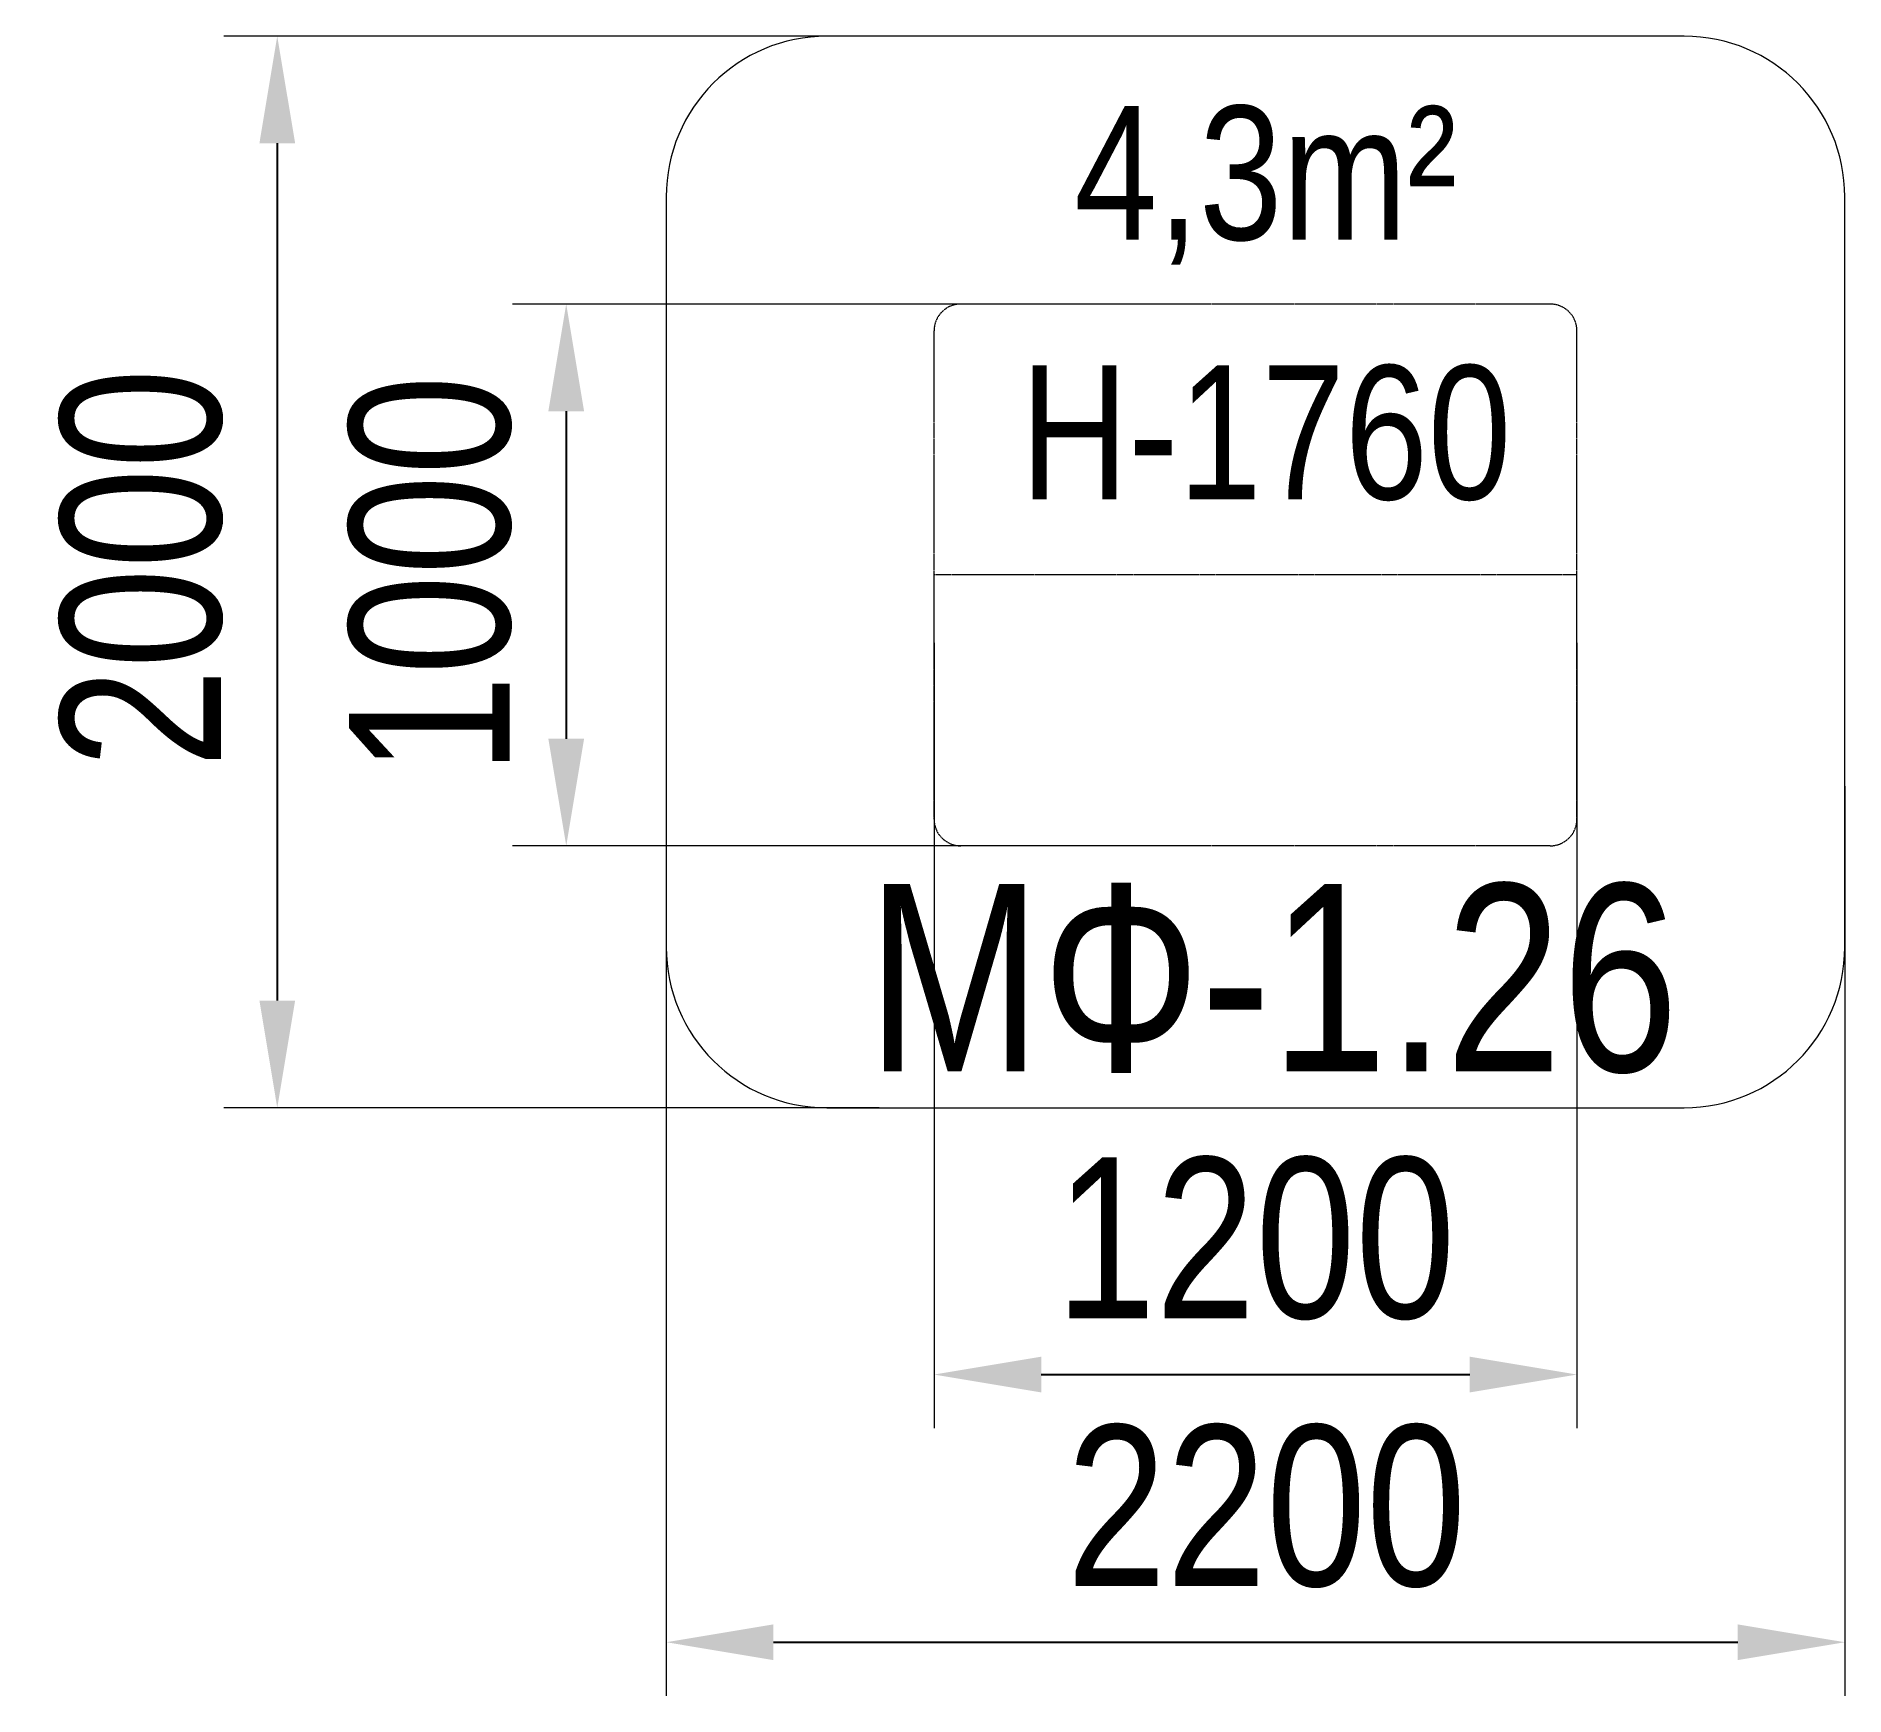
# Model space of a CAD drawing. Header units: millimetres. Extents: x -2099 to 1276, y -1980 to 1117.
import ezdxf

# ---------------------------------------------------------------- set-up
doc = ezdxf.new("R2010")
doc.units = ezdxf.units.MM
doc.linetypes.add('HIDDEN', pattern=[1.905, 1.27, -0.635])
for name, color, linetype in [('DIKOM_АРТИКУЛ', 7, 'Continuous'), ('DIKOM_ЗОНА', 90, 'Continuous'), ('DIKOM_ОБЪЕКТ', 7, 'Continuous'), ('DIKOM_РАЗМЕР_ЗОНА', 7, 'Continuous'), ('DIKOM_РАЗМЕР_ОБЪЕКТА', 7, 'Continuous')]:
    doc.layers.add(name, color=color, linetype=linetype)
doc.styles.add('style1', font='arialbd.ttf', dxfattribs={"width": 0.8})
doc.dimstyles.new('1-50', dxfattribs={"dimtxt": 300, "dimasz": 200, "dimexe": 100, "dimexo": 0, "dimgap": 100, "dimtad": 1, "dimtxsty": 'style1', "dimcen": 200, "dimclrd": 7, "dimclre": 7, "dimclrt": 7, "dimadec": 1, "dimazin": 2, "dimtfac": 1, "dimtmove": 0, "dimatfit": 2, "dimfxl": 0, "dimlwd": 25, "dimlwe": 18, "dimarcsym": 0})

# ---------------------------------------------------------------- blocks, each defined once
blk = doc.blocks.new('*D0')
at = {"layer": 'Defpoints', "color": 0, "transparency": 16777216}
for p in [(82.6, 617.4), (-1110.1, -393.8), (82.6, -393.8)]:
    blk.add_point(p, dxfattribs=at)
at = {"layer": 'DIKOM_РАЗМЕР_ОБЪЕКТА', "color": 7, "lineweight": 18, "transparency": 16777216}
for p, q in [((82.6, 617.4), (-1210.1, 617.4)), ((82.6, -393.8), (-1210.1, -393.8))]:
    blk.add_line(p, q, dxfattribs=at)
at = {"layer": 'DIKOM_РАЗМЕР_ОБЪЕКТА', "color": 7, "lineweight": 25, "transparency": 16777216}
blk.add_line((-1110.1, 417.4), (-1110.1, -193.8), dxfattribs=at)
at = {"layer": 'DIKOM_РАЗМЕР_ОБЪЕКТА', "color": 7, "transparency": 16777216}
for points in [[(-1143.5, 417.4), (-1076.8, 417.4), (-1110.1, 617.4)], [(-1143.5, -193.8), (-1076.8, -193.8), (-1110.1, -393.8)]]:
    blk.add_solid(points, dxfattribs=at)
at = {"layer": 'DIKOM_РАЗМЕР_ОБЪЕКТА', "color": 7, "transparency": 16777216, "insert": (-1363.3, 111.8), "char_height": 300, "attachment_point": 5, "rotation": 90, "style": 'style1'}
blk.add_mtext('{\\fArial|b0|i0|c204|p34;1000}', dxfattribs=at)
blk = doc.blocks.new('*D1')
at = {"layer": 'Defpoints', "color": 0, "transparency": 16777216}
for p in [(-423.5, -14.7), (776.5, -14.7), (776.5, -1380.6)]:
    blk.add_point(p, dxfattribs=at)
at = {"layer": 'DIKOM_РАЗМЕР_ОБЪЕКТА', "color": 7, "lineweight": 18, "transparency": 16777216}
for p, q in [((-423.5, -14.7), (-423.5, -1480.6)), ((776.5, -14.7), (776.5, -1480.6))]:
    blk.add_line(p, q, dxfattribs=at)
at = {"layer": 'DIKOM_РАЗМЕР_ОБЪЕКТА', "color": 7, "lineweight": 25, "transparency": 16777216}
blk.add_line((-223.5, -1380.6), (576.5, -1380.6), dxfattribs=at)
at = {"layer": 'DIKOM_РАЗМЕР_ОБЪЕКТА', "color": 7, "transparency": 16777216}
for points in [[(-223.5, -1347.3), (-223.5, -1414), (-423.5, -1380.6)], [(576.5, -1347.3), (576.5, -1414), (776.5, -1380.6)]]:
    blk.add_solid(points, dxfattribs=at)
at = {"layer": 'DIKOM_РАЗМЕР_ОБЪЕКТА', "color": 7, "transparency": 16777216, "insert": (176.5, -1127.5), "char_height": 300, "attachment_point": 5, "style": 'style1'}
blk.add_mtext('{\\fArial|b0|i0|c204|p34;1200}', dxfattribs=at)
blk = doc.blocks.new('*D2')
at = {"layer": 'Defpoints', "color": 0, "transparency": 16777216}
for p in [(-526.1, 1117.4), (-1649.5, -882.6), (-526.1, -882.6)]:
    blk.add_point(p, dxfattribs=at)
at = {"layer": 'DIKOM_РАЗМЕР_ЗОНА', "color": 7, "lineweight": 18, "transparency": 16777216}
for p, q in [((-526.1, 1117.4), (-1749.5, 1117.4)), ((-526.1, -882.6), (-1749.5, -882.6))]:
    blk.add_line(p, q, dxfattribs=at)
at = {"layer": 'DIKOM_РАЗМЕР_ЗОНА', "color": 7, "lineweight": 25, "transparency": 16777216}
blk.add_line((-1649.5, 917.4), (-1649.5, -682.6), dxfattribs=at)
at = {"layer": 'DIKOM_РАЗМЕР_ЗОНА', "color": 7, "transparency": 16777216}
for points in [[(-1682.8, 917.4), (-1616.1, 917.4), (-1649.5, 1117.4)], [(-1682.8, -682.6), (-1616.1, -682.6), (-1649.5, -882.6)]]:
    blk.add_solid(points, dxfattribs=at)
at = {"layer": 'DIKOM_РАЗМЕР_ЗОНА', "color": 7, "transparency": 16777216, "insert": (-1902.6, 124), "char_height": 300, "attachment_point": 5, "rotation": 90, "style": 'style1'}
blk.add_mtext('{\\fArial|b0|i0|c204|p34;2000}', dxfattribs=at)
blk = doc.blocks.new('*D3')
at = {"layer": 'Defpoints', "color": 0, "transparency": 16777216}
for p in [(-923.5, -282.3), (1276.5, -282.3), (1276.5, -1880.2)]:
    blk.add_point(p, dxfattribs=at)
at = {"layer": 'DIKOM_РАЗМЕР_ЗОНА', "color": 7, "lineweight": 18, "transparency": 16777216}
for p, q in [((-923.5, -282.3), (-923.5, -1980.2)), ((1276.5, -282.3), (1276.5, -1980.2))]:
    blk.add_line(p, q, dxfattribs=at)
at = {"layer": 'DIKOM_РАЗМЕР_ЗОНА', "color": 7, "lineweight": 25, "transparency": 16777216}
blk.add_line((-723.5, -1880.2), (1076.5, -1880.2), dxfattribs=at)
at = {"layer": 'DIKOM_РАЗМЕР_ЗОНА', "color": 7, "transparency": 16777216}
for points in [[(-723.5, -1846.9), (-723.5, -1913.6), (-923.5, -1880.2)], [(1076.5, -1846.9), (1076.5, -1913.6), (1276.5, -1880.2)]]:
    blk.add_solid(points, dxfattribs=at)
at = {"layer": 'DIKOM_РАЗМЕР_ЗОНА', "color": 7, "transparency": 16777216, "insert": (196.5, -1627.1), "char_height": 300, "attachment_point": 5, "style": 'style1'}
blk.add_mtext('{\\fArial|b0|i0|c204|p34;2200}', dxfattribs=at)

msp = doc.modelspace()

# ---------------------------------------------------------------- linework, layer by layer
at = {"layer": 'DIKOM_ЗОНА', "color": 3, "lineweight": 15}
msp.add_lwpolyline([(-923.546, -582.609, 0.41421356), (-623.546, -882.609), (976.454, -882.609, 0.41421356), (1276.454, -582.609), (1276.454, 817.391, 0.41421356), (976.454, 1117.391), (-623.546, 1117.391, 0.41421356), (-923.546, 817.391)], format="xyb", close=True, dxfattribs=at)
at = {"layer": 'DIKOM_ОБЪЕКТ', "color": 7, "linetype": 'HIDDEN', "lineweight": 15}
for p, q in [((726.454, 617.391), (-373.546, 617.391)), ((-423.546, -343.772), (-423.546, 567.391)), ((776.454, -343.772), (776.454, 567.391)), ((776.454, 111.809), (-423.546, 111.809)), ((726.454, -393.772), (-373.546, -393.772))]:
    msp.add_line(p, q, dxfattribs=at)
for centre, start, end in [((-373.546, 567.391), 90, 180), ((726.454, 567.391), 0, 90), ((-373.546, -343.772), 180, 270), ((726.454, -343.772), 270, 0)]:
    msp.add_arc(centre, 50, start, end, dxfattribs=at)

# ---------------------------------------------------------------- texts
at = {"layer": 'DIKOM_АРТИКУЛ', "insert": (-548.798, -464.853), "char_height": 350, "width": 2024.68468, "attachment_point": 1, "style": 'style1'}
msp.add_mtext('{\\fArial|b0|i0|c204|p34;MФ-1.26}', dxfattribs=at)
at = {"layer": 'DIKOM_РАЗМЕР_ОБЪЕКТА', "char_height": 250, "width": 1108.8562, "attachment_point": 1, "style": 'style1'}
for s, insert in [('{\\fArial|b0|i0|c204|p34;4,3m²}', (-161.755, 987.314)), ('{\\fArial|b0|i0|c204|p34;H-1760}', (-262.476, 502.896))]:
    msp.add_mtext(s, dxfattribs=dict(at, insert=insert))

# ---------------------------------------------------------------- dimensions: what is measured, and where the dimension line sits
at = {"layer": 'DIKOM_РАЗМЕР_ЗОНА'}
dim = msp.add_linear_dim(base=(-1649.466, -882.609), p1=(-526.126, 1117.391), p2=(-526.126, -882.609), angle=270, text='{\\fArial|b0|i0|c204|p34;<>}', dimstyle='1-50', dxfattribs=at)
dim.commit()
dim.dimension.update_dxf_attribs({"geometry": '*D2', "text_midpoint": (-1649.466, 123.959), "dimtype": 160})
dim = msp.add_linear_dim(base=(1276.454, -1880.243), p1=(-923.546, -282.291), p2=(1276.454, -282.291), text='{\\fArial|b0|i0|c204|p34;<>}', dimstyle='1-50', dxfattribs=at)
dim.commit()
dim.dimension.update_dxf_attribs({"geometry": '*D3', "text_midpoint": (196.485, -1880.243), "dimtype": 160})
at = {"layer": 'DIKOM_РАЗМЕР_ОБЪЕКТА'}
dim = msp.add_linear_dim(base=(-1110.134, -393.772), p1=(82.594, 617.391), p2=(82.594, -393.772), angle=270, text='{\\fArial|b0|i0|c204|p34;1000}', dimstyle='1-50', dxfattribs=at)
dim.commit()
dim.dimension.update_dxf_attribs({"geometry": '*D0', "text_midpoint": (-1110.134, 111.809), "dimtype": 160})
dim = msp.add_linear_dim(base=(776.454, -1380.627), p1=(-423.546, -14.656), p2=(776.454, -14.656), text='{\\fArial|b0|i0|c204|p34;<>}', dimstyle='1-50', dxfattribs=at)
dim.commit()
dim.dimension.update_dxf_attribs({"geometry": '*D1', "text_midpoint": (176.454, -1380.627), "dimtype": 160})

doc.saveas('drawing.dxf')
